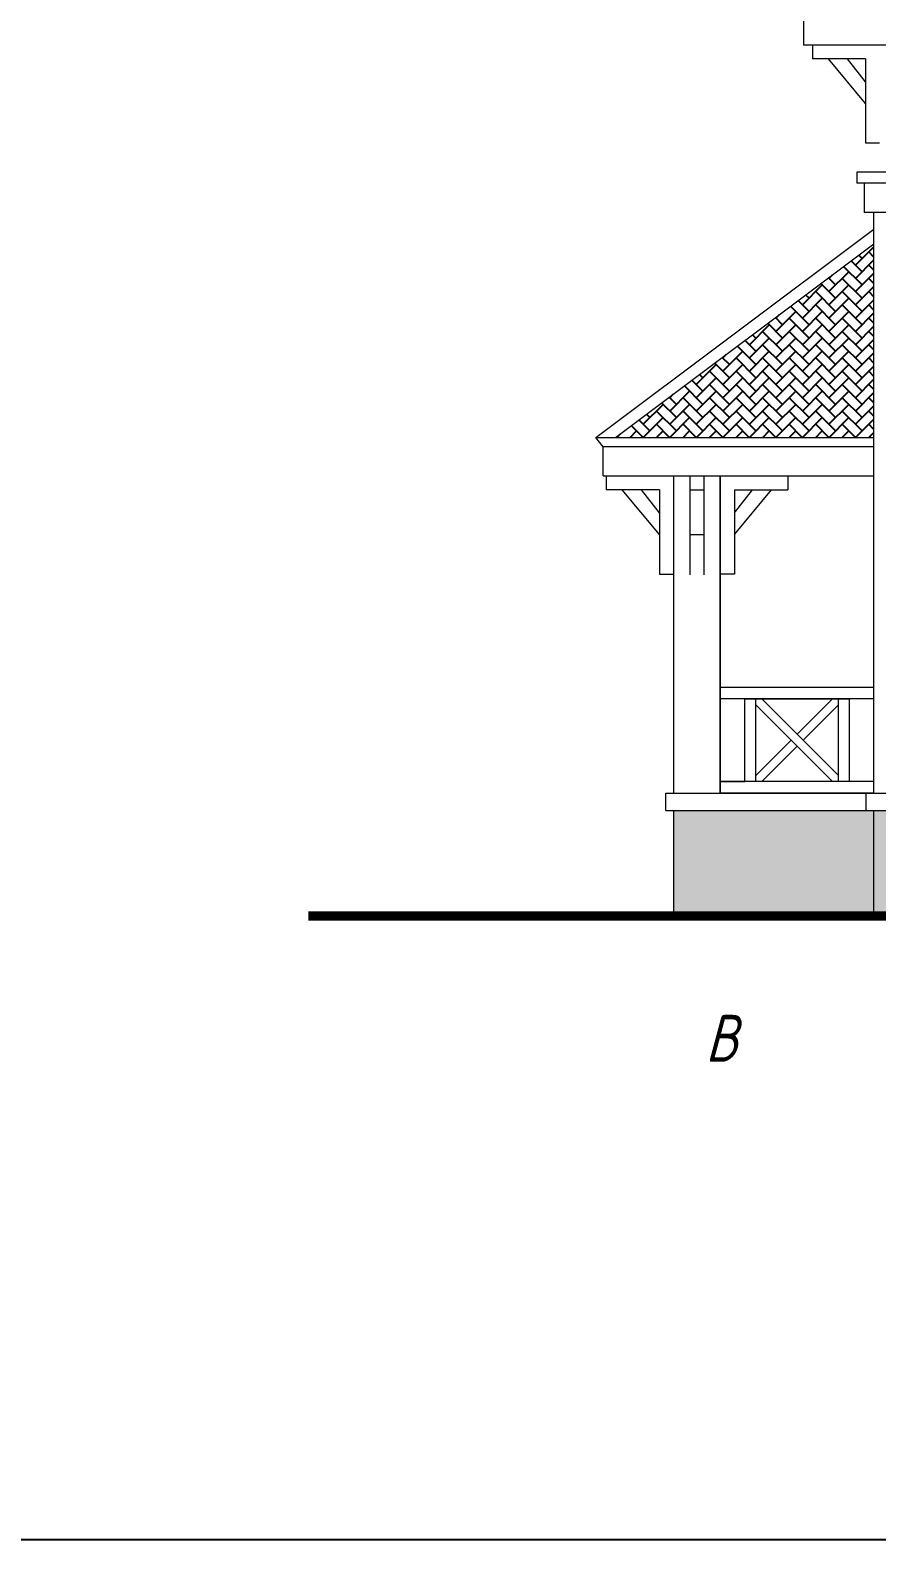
# Model space of a CAD drawing. Header units: inches. Extents: x 50528 to 135443, y 2123 to 51482.
# Drawn here: x 79399 to 86619, y 26802 to 39678 of the extents above; entities that cross this region are included whole.
import ezdxf

# ---------------------------------------------------------------- set-up
doc = ezdxf.new("R2010")
doc.units = ezdxf.units.IN
doc.header["$MEASUREMENT"] = 0
doc.linetypes.add('CENTER2', pattern=[1.125, 0.75, -0.125, 0.125, -0.125])
for name, color, linetype in [('Base axis', 40, 'CENTER2'), ('hatches', 8, 'Continuous'), ('wall', 140, 'Continuous')]:
    doc.layers.add(name, color=color, linetype=linetype)
doc.layers.add('Scale', color=60, linetype='Continuous', lineweight=13)
doc.styles.add('ESKD', font='eskd.shx', dxfattribs={"oblique": 15})

msp = doc.modelspace()

# ---------------------------------------------------------------- hatches: boundary and pattern name
at = {"layer": 'hatches', "ltscale": 50, "true_color": 0xcd6928}
h = msp.add_hatch(dxfattribs=at)
h.set_pattern_fill('AR-HBONE', color=32, scale=20, style=0)
h.paths.add_polyline_path([(86594, 37857), (84391, 36205), (86594, 36205)])
at = {"layer": 'hatches'}
h = msp.add_hatch(dxfattribs=at)
h.set_pattern_fill('AR-B816C', color=256, scale=20)
h.paths.add_polyline_path([(57837, 33246), (56337, 33246), (56337, 32346), (57837, 32346)])
h.paths.add_polyline_path([(61767, 33246), (57837, 33246), (57837, 32346), (61767, 32346)])
h.paths.add_polyline_path([(62462, 33246), (61767, 33246), (61767, 32346), (62462, 32346)])
h.paths.add_polyline_path([(65982, 33246), (65147, 33246), (65147, 32496), (65982, 32496)])
h.paths.add_polyline_path([(70947, 33246), (68582, 33246), (68582, 32496), (70947, 32496)])
h.paths.add_polyline_path([(86594, 33022), (84884, 33022), (84884, 32122), (86594, 32122)])
h.paths.add_polyline_path([(89694, 33022), (89629, 33022), (86594, 33022), (86594, 32122), (89694, 32122)])
h.paths.add_polyline_path([(88070, 32742), (88870, 32742), (88870, 32262), (88870, 32212), (88070, 32212), (88070, 32262)], flags=16)
h.paths.add_polyline_path([(88150, 32662), (88790, 32662), (88790, 32342), (88150, 32342)], flags=0)
h.paths.add_polyline_path([(88200, 32622), (88740, 32622), (88740, 32382), (88200, 32382)], flags=0)
h.paths.add_polyline_path([(91217, 33022), (89694, 33022), (89694, 32122), (91217, 32122)])
h.paths.add_polyline_path([(90102, 32742), (90809, 32742), (90809, 32262), (90208, 32262), (90102, 32212)], flags=16)
h.paths.add_polyline_path([(93371, 33022), (91714, 33022), (91217, 33022), (91217, 32122), (93371, 32122)])
h.paths.add_polyline_path([(94894, 33022), (93371, 33022), (93371, 32122), (94894, 32122)])
h.paths.add_polyline_path([(93779, 32742), (94486, 32742), (94486, 32212), (93779, 32212), (93779, 32262)], flags=16)
h.paths.add_polyline_path([(97994, 33022), (94894, 33022), (94894, 32122), (97994, 32122)])
h.paths.add_polyline_path([(96519, 32262), (96519, 32212), (95719, 32212), (95719, 32262), (95719, 32742), (96519, 32742)], flags=16)
h.paths.add_polyline_path([(96439, 32342), (95799, 32342), (95799, 32662), (96439, 32662)], flags=0)
h.paths.add_polyline_path([(96389, 32382), (95849, 32382), (95849, 32622), (96389, 32622)], flags=0)
h.paths.add_polyline_path([(99494, 33022), (98077, 33022), (98077, 32122), (99494, 32122)])

# ---------------------------------------------------------------- linework, layer by layer
msp.add_line((107138, 26802), (59376, 26802))
at = {"layer": 'Scale', "color": 8, "linetype": 'Continuous', "lineweight": 15, "ltscale": 0.13, "const_width": 80, "elevation": 52}
msp.add_lwpolyline([(102760, 32122), (81770, 32122)], dxfattribs=at)
at = {"layer": 'wall', "color": 7, "linetype": 'Continuous', "lineweight": 15, "ltscale": 0.13, "true_color": 0xffffff}
for p, q in [((85994, 39802, 52), (85994, 39552, 52)), ((98598, 39552, 52), (85994, 39552, 52)), ((86070, 39555, 53), (86070, 39435, 53)), ((86523, 39435, 53), (86070, 39435, 53)), ((86523, 39054, 53), (86207, 39435, 53)), ((86523, 39239, 53), (86370, 39435, 53)), ((86523, 39435, 53), (86523, 38718, 53)), ((86523, 38718, 53), (86643, 38718, 53)), ((87769, 38468, 52), (86448, 38468, 52)), ((86448, 38468, 52), (86448, 38373, 52)), ((87769, 38373, 52), (86448, 38373, 52)), ((87769, 38468, 52), (86513, 38468, 52)), ((86513, 38123, 52), (86513, 38373, 52)), ((87769, 38123, 52), (86513, 38123, 52)), ((86594, 33172, 53), (86594, 38123, 53)), ((84224, 36205, 52), (86594, 37982, 52)), ((84391, 36205, 52), (86594, 37857, 52)), ((84284, 36125, 52), (84224, 36205, 52)), ((84224, 36205, 52), (86594, 36205, 52)), ((86594, 36125, 52), (84284, 36125, 52)), ((84285, 35877, 52), (84285, 36127, 52)), ((86594, 35875, 52), (84284, 35875, 52)), ((84311, 35877, 53), (84311, 35757, 53)), ((84884, 35875, 52), (84884, 33172, 52)), ((85025, 35875, 52), (85025, 35033, 52)), ((85145, 35875, 52), (85145, 35033, 52)), ((85284, 35875, 52), (85284, 33172, 52)), ((85284, 33172, 52), (85284, 35875, 52)), ((85859, 35877, 53), (85859, 35757, 53)), ((84765, 35757, 53), (84311, 35757, 53)), ((84765, 35377, 53), (84448, 35757, 53)), ((84765, 35562, 53), (84611, 35757, 53)), ((84765, 35757, 53), (84765, 35040, 53)), ((85145, 35755, 52), (85025, 35755, 52)), ((85405, 35757, 53), (85859, 35757, 53)), ((85405, 35757, 53), (85405, 35040, 53)), ((85405, 35377, 53), (85722, 35757, 53)), ((85405, 35562, 53), (85559, 35757, 53)), ((85145, 35375, 52), (85025, 35375, 52)), ((84765, 35040, 53), (84884, 35040, 53)), ((85405, 35040, 53), (85285, 35040, 53)), ((86594, 34072, 57), (85284, 34072, 57)), ((86594, 33974, 55), (85284, 33974, 55)), ((85492, 33270, 55), (85492, 33974, 55)), ((85492, 33974, 55), (86386, 33974, 56)), ((85587, 33270, 55), (85587, 33974, 55)), ((85587, 33923, 56), (86240, 33270, 56)), ((85638, 33974, 56), (86291, 33321, 56)), ((86240, 33974, 56), (85939, 33673, 56)), ((86291, 33923, 56), (85990, 33622, 56)), ((86291, 33270, 56), (86291, 33974, 56)), ((86386, 33270, 56), (86386, 33974, 56)), ((85888, 33622, 56), (85587, 33321, 56)), ((85939, 33571, 56), (85638, 33270, 56)), ((85284, 33270, 55), (85492, 33270, 55)), ((86594, 33270, 55), (85284, 33270, 55)), ((84819, 33022, 53), (84819, 33172, 53)), ((84819, 33172, 50), (91702, 33172, 50)), ((86594, 33172, 52), (85284, 33172, 52)), ((86529, 33022, 56), (86529, 33172, 56)), ((84819, 33022, 50), (91702, 33022, 50)), ((84884, 33022, 52), (84884, 32122, 52)), ((86594, 32122, 53), (86594, 33022, 53))]:
    msp.add_line(p, q, dxfattribs=at)

# ---------------------------------------------------------------- texts
at = {"layer": 'Base axis', "color": 3, "style": 'ESKD', "oblique": 15}
msp.add_text('B', height=400, dxfattribs=at).set_placement((85156, 30880, 50))

doc.saveas('drawing.dxf')
